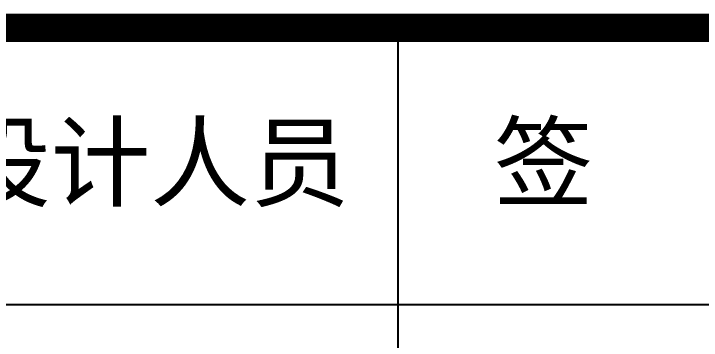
# Model space of a CAD drawing. Extents: x 1680110 to 2520911, y 137232 to 777463.
# Drawn here: x 2501023 to 2505875, y 283525 to 285829 of the extents above; entities that cross this region are included whole.
import ezdxf

# ---------------------------------------------------------------- set-up
doc = ezdxf.new("R2010")
doc.units = 0
doc.header["$LTSCALE"] = 1000
doc.header["$MEASUREMENT"] = 0
doc.layers.add('图框', color=4, linetype='Continuous')
doc.styles.add('STYLE-黑体', font='simhei.ttf')

msp = doc.modelspace()

# ---------------------------------------------------------------- linework, layer by layer
at = {"layer": '图框', "color": 0}
msp.add_line((2496618.2, 283777.3), (2507974.2, 283777.3), dxfattribs=at)
msp.add_line((2496618.2, 283777.3), (2507974.2, 283777.3), dxfattribs=at)
for const_width in [199.2, 199.2, 199.2, 199.2, 80.7]:
    msp.add_lwpolyline([(2496618.2, 285729.5), (2507974.5, 285729.5)], dxfattribs=dict(at, const_width=const_width))
msp.add_lwpolyline([(2503736.1, 272454.8), (2503736.1, 285729.5)], dxfattribs=at)

# ---------------------------------------------------------------- texts
at = {"layer": '图框', "color": 0, "style": 'STYLE-黑体'}
for s, p in [('设计人员', (2500580.6, 284523.7)), ('签   字', (2504409.5, 284523.7))]:
    msp.add_text(s, height=515.37, dxfattribs=at).set_placement(p)

doc.saveas('drawing.dxf')
